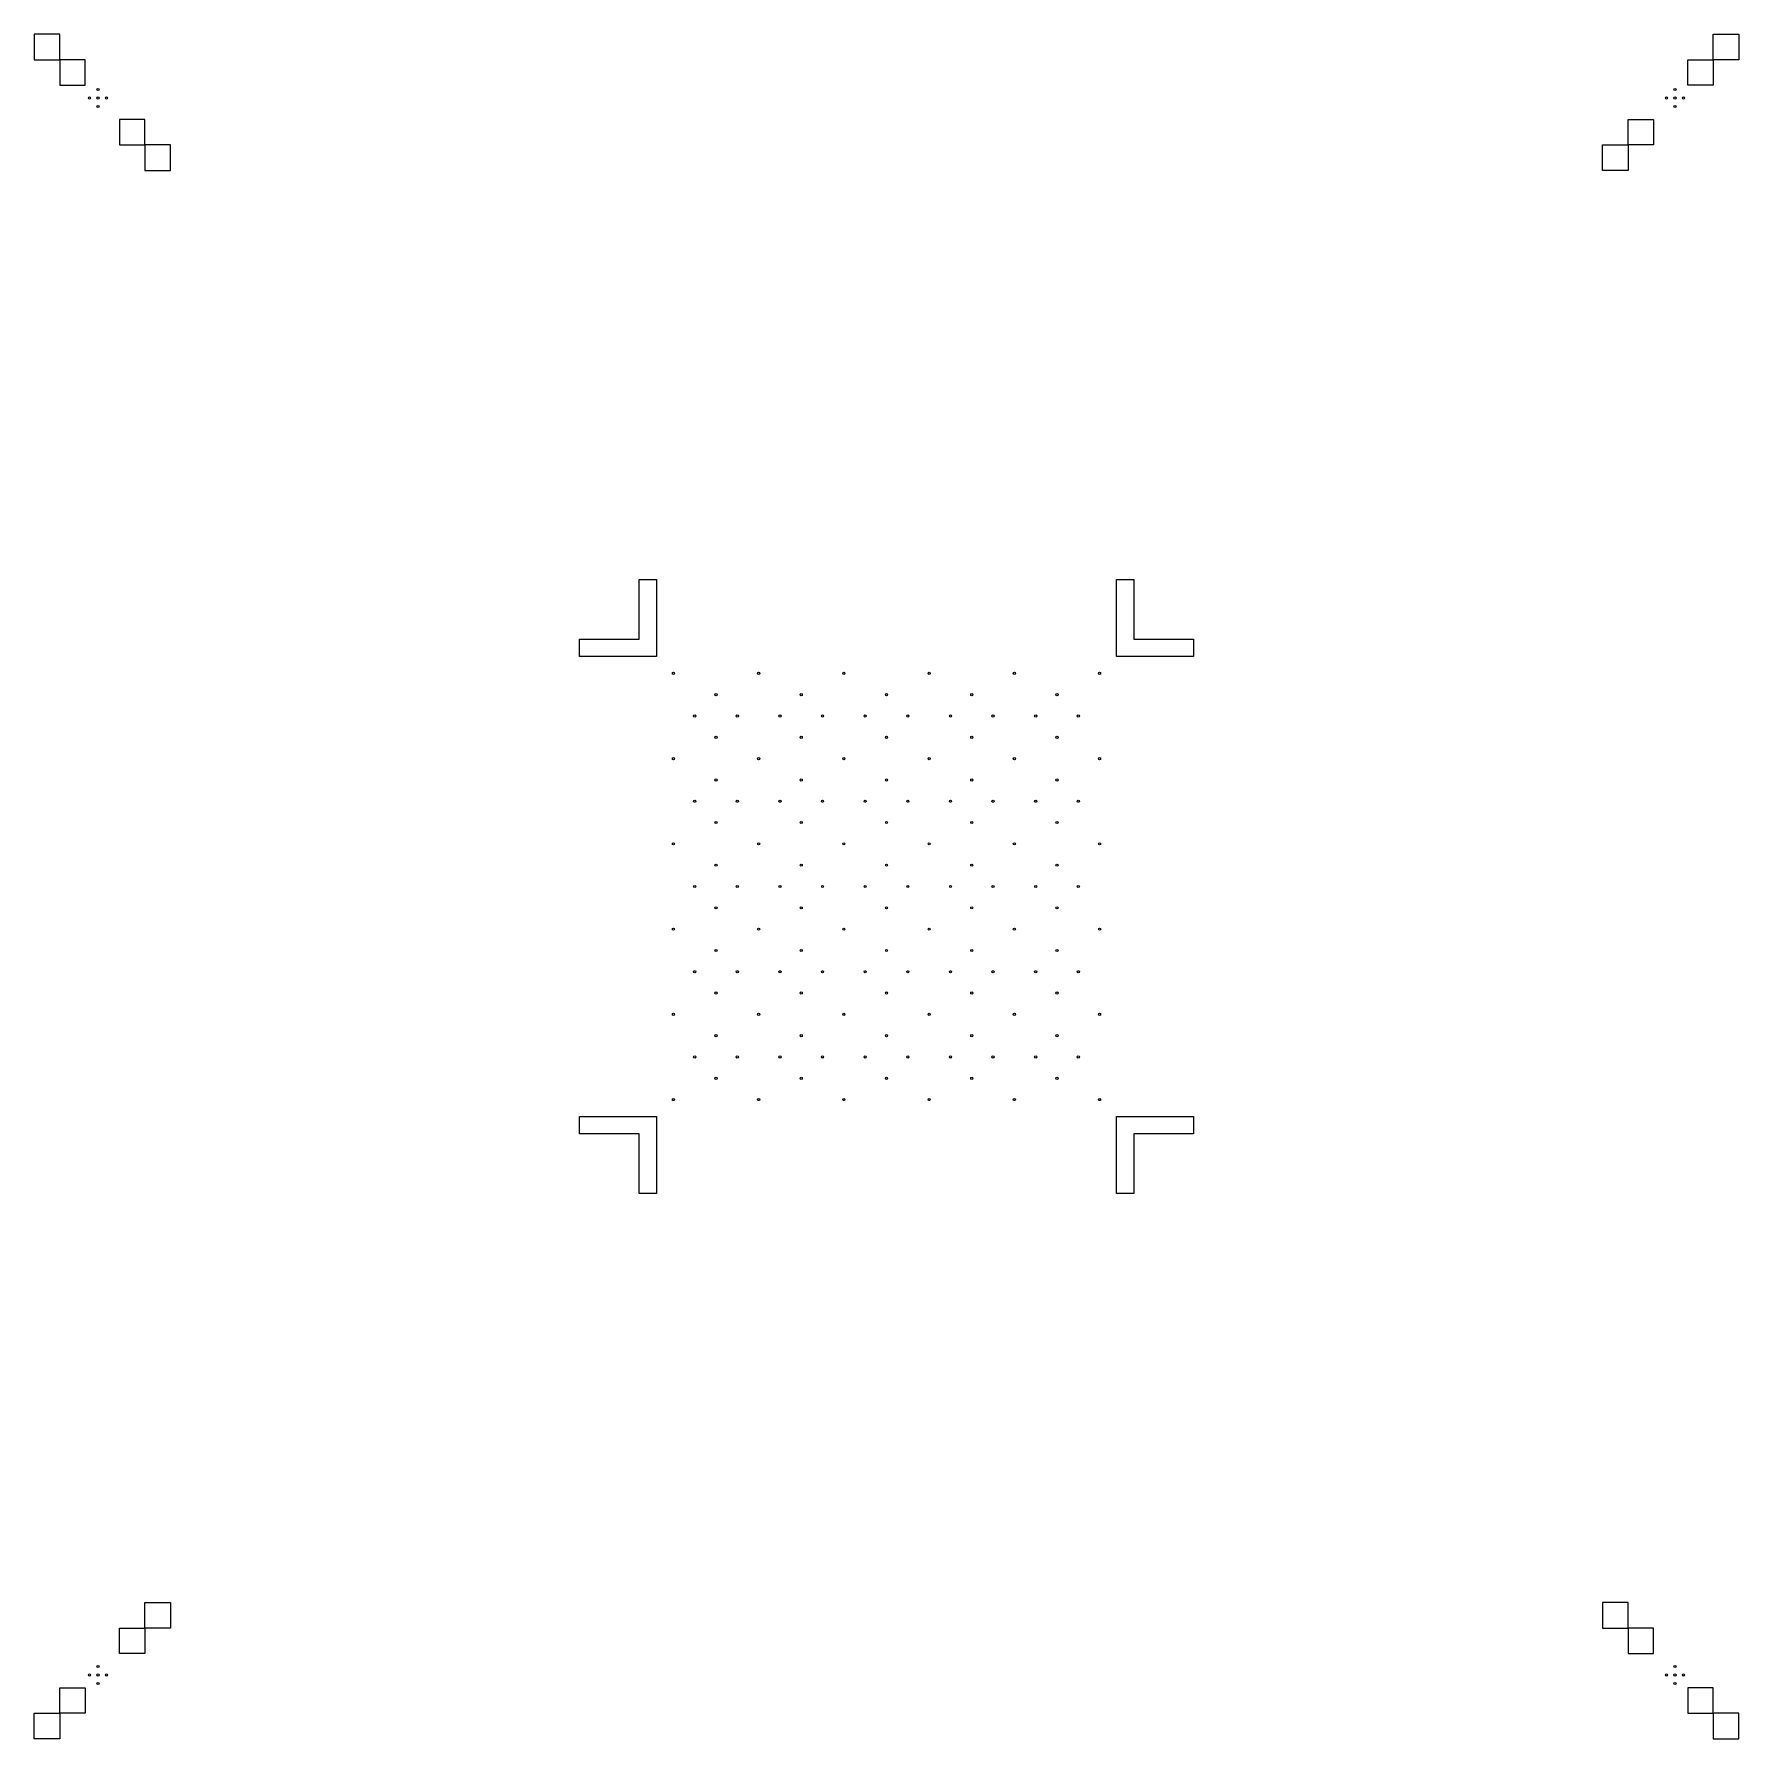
# Model space of a CAD drawing. Extents: x 0 to 200, y 0 to 200.
import ezdxf

# ---------------------------------------------------------------- set-up
doc = ezdxf.new("R2010")
doc.units = 0
doc.layers.add('ALIGN', color=1, linetype='CONTINUOUS')
doc.layers.add('COORD', color=2, linetype='CONTINUOUS')

msp = doc.modelspace()

# ---------------------------------------------------------------- linework, layer by layer
at = {"layer": 'ALIGN'}
for points in [[(3, 197), (3, 200), (0, 200), (0, 197)], [(197, 197), (197, 200), (200, 200), (200, 197)], [(3, 197), (3, 194), (6, 194), (6, 197)], [(197, 197), (197, 194), (194, 194), (194, 197)], [(13, 187), (13, 190), (10, 190), (10, 187)], [(187, 187), (187, 190), (190, 190), (190, 187)], [(13, 187), (13, 184), (16, 184), (16, 187)], [(187, 187), (187, 184), (184, 184), (184, 187)], [(13, 13), (13, 16), (16, 16), (16, 13)], [(187, 13), (187, 16), (184, 16), (184, 13)], [(13, 13), (13, 10), (10, 10), (10, 13)], [(187, 13), (187, 10), (190, 10), (190, 13)], [(3, 3), (3, 6), (6, 6), (6, 3)], [(197, 3), (197, 6), (194, 6), (194, 3)], [(3, 3), (3, 0), (0, 0), (0, 3)], [(197, 3), (197, 0), (200, 0), (200, 3)]]:
    msp.add_lwpolyline(points, close=True, dxfattribs=at)
for points in [[(73, 136), (73, 127), (64, 127), (64, 129), (71, 129), (71, 136), (73, 136)], [(136, 127), (127, 127), (127, 136), (129, 136), (129, 129), (136, 129), (136, 127)], [(64, 73), (73, 73), (73, 64), (71, 64), (71, 71), (64, 71), (64, 73)], [(127, 64), (127, 73), (136, 73), (136, 71), (129, 71), (129, 64), (127, 64)]]:
    msp.add_lwpolyline(points, dxfattribs=at)
for centre in [(6.5, 192.5), (7.5, 193.5), (7.5, 192.5), (8.5, 192.5), (191.5, 192.5), (192.5, 193.5), (192.5, 192.5), (193.5, 192.5), (7.5, 191.5), (192.5, 191.5), (7.5, 8.5), (192.5, 8.5), (6.5, 7.5), (7.5, 7.5), (7.5, 6.5), (8.5, 7.5), (191.5, 7.5), (192.5, 7.5), (192.5, 6.5), (193.5, 7.5)]:
    msp.add_circle(centre, 0.125, dxfattribs=at)
at = {"layer": 'COORD'}
for centre in [(75, 125), (85, 125), (95, 125), (105, 125), (115, 125), (125, 125), (80, 122.5), (90, 122.5), (100, 122.5), (110, 122.5), (120, 122.5), (77.5, 120), (82.5, 120), (87.5, 120), (92.5, 120), (97.5, 120), (102.5, 120), (107.5, 120), (112.5, 120), (117.5, 120), (122.5, 120), (80, 117.5), (90, 117.5), (100, 117.5), (110, 117.5), (120, 117.5), (75, 115), (85, 115), (95, 115), (105, 115), (115, 115), (125, 115), (80, 112.5), (90, 112.5), (100, 112.5), (110, 112.5), (120, 112.5), (77.5, 110), (82.5, 110), (87.5, 110), (92.5, 110), (97.5, 110), (102.5, 110), (107.5, 110), (112.5, 110), (117.5, 110), (122.5, 110), (80, 107.5), (90, 107.5), (100, 107.5), (110, 107.5), (120, 107.5), (75, 105), (85, 105), (95, 105), (105, 105), (115, 105), (125, 105), (80, 102.5), (90, 102.5), (100, 102.5), (110, 102.5), (120, 102.5), (77.5, 100), (82.5, 100), (87.5, 100), (92.5, 100), (97.5, 100), (102.5, 100), (107.5, 100), (112.5, 100), (117.5, 100), (122.5, 100), (80, 97.5), (90, 97.5), (100, 97.5), (110, 97.5), (120, 97.5), (75, 95), (85, 95), (95, 95), (105, 95), (115, 95), (125, 95), (80, 92.5), (90, 92.5), (100, 92.5), (110, 92.5), (120, 92.5), (77.5, 90), (82.5, 90), (87.5, 90), (92.5, 90), (97.5, 90), (102.5, 90), (107.5, 90), (112.5, 90), (117.5, 90), (122.5, 90), (80, 87.5), (90, 87.5), (100, 87.5), (110, 87.5), (120, 87.5), (75, 85), (85, 85), (95, 85), (105, 85), (115, 85), (125, 85), (80, 82.5), (90, 82.5), (100, 82.5), (110, 82.5), (120, 82.5), (77.5, 80), (82.5, 80), (87.5, 80), (92.5, 80), (97.5, 80), (102.5, 80), (107.5, 80), (112.5, 80), (117.5, 80), (122.5, 80), (80, 77.5), (90, 77.5), (100, 77.5), (110, 77.5), (120, 77.5), (75, 75), (85, 75), (95, 75), (105, 75), (115, 75), (125, 75)]:
    msp.add_circle(centre, 0.125, dxfattribs=at)

doc.saveas('drawing.dxf')
